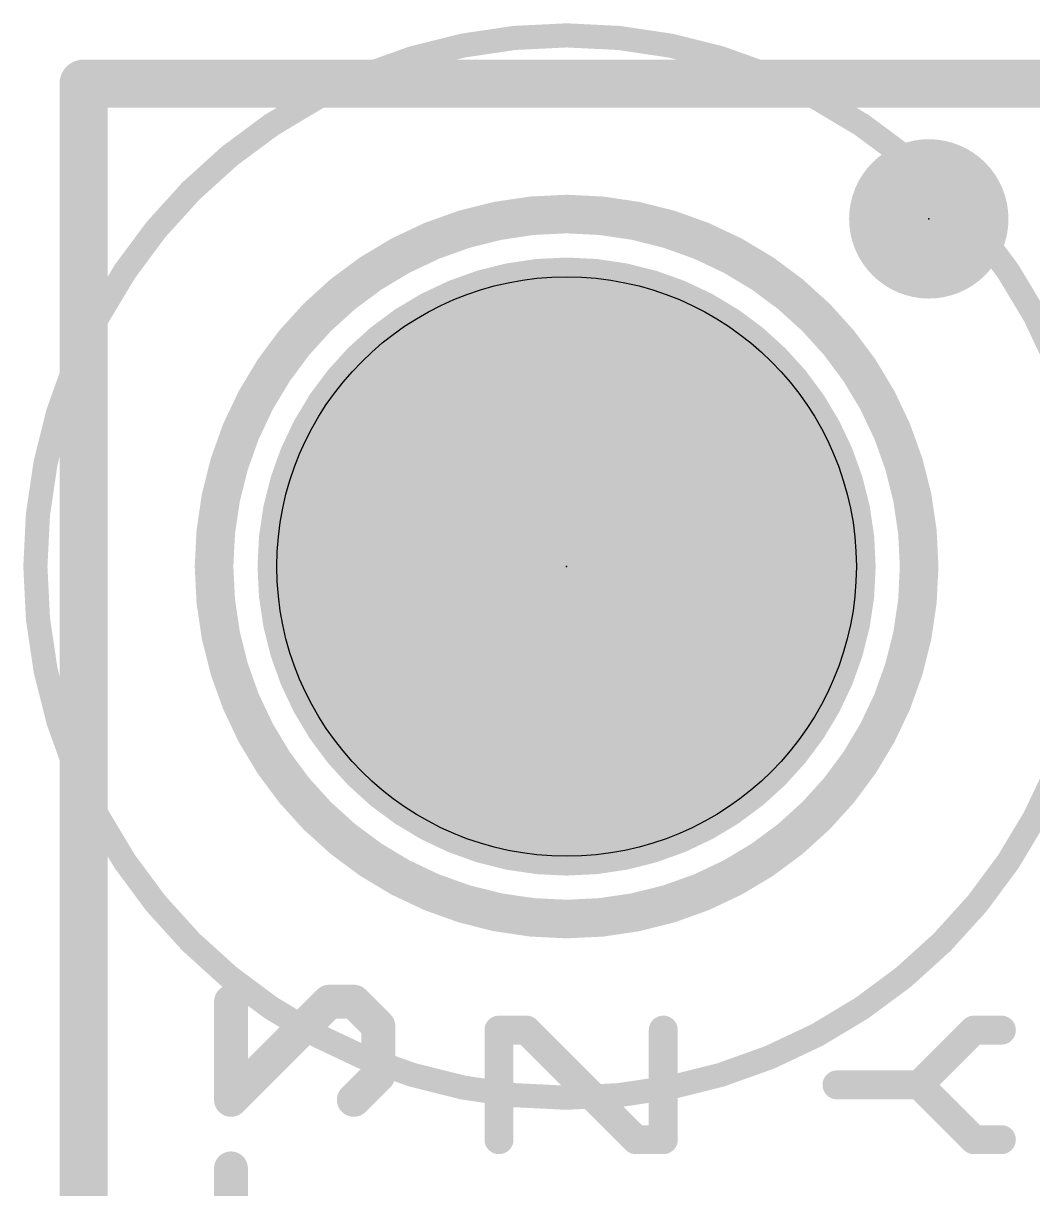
# Model space of a CAD drawing. Extents: x -34 to 73, y -15 to 16.
# Drawn here: x -0.32 to 4.99, y 9.43 to 15.56 of the extents above; entities that cross this region are included whole.
import ezdxf

# ---------------------------------------------------------------- set-up
doc = ezdxf.new("R2010")
doc.units = 0
for name, color, linetype in [('1', 12, 'CONTINUOUS'), ('16', 132, 'CONTINUOUS'), ('20', 53, 'CONTINUOUS'), ('21', 41, 'CONTINUOUS'), ('23', 53, 'CONTINUOUS'), ('29', 253, 'CONTINUOUS'), ('30', 253, 'CONTINUOUS'), ('39', 12, 'CONTINUOUS'), ('41', 12, 'CONTINUOUS'), ('42', 132, 'CONTINUOUS')]:
    doc.layers.add(name, color=color, linetype=linetype)

# ---------------------------------------------------------------- blocks, each defined once
blk = doc.blocks.new('PIE')
at = {"const_width": 0.5}
blk.add_lwpolyline([(0, -0.25, 1), (0, 0.25, 1), (0, -0.25)], format="xyb", dxfattribs=at)

msp = doc.modelspace()

# ---------------------------------------------------------------- linework, layer by layer
at = {"layer": '1', "const_width": 0.254}
for points in [[(25.4, 15.24), (0, 15.24)], [(0, 15.24), (0, 0)]]:
    msp.add_lwpolyline(points, dxfattribs=at)
at = {"layer": '1', "const_width": 0.127}
for points in [[(0, 15.3035, 1), (0, 15.1765)], [(0.0635, 15.24, 1), (-0.0635, 15.24)]]:
    msp.add_lwpolyline(points, format="xyb", dxfattribs=at)
at = {"layer": '16'}
for points, const_width in [([(25.4, 15.24), (0, 15.24)], 0.254), ([(0, 15.24), (0, 0)], 0.254), ([(0.7747, 10.4115), (0.7747, 9.8946)], 0.1778), ([(0.7747, 9.8946), (1.2915, 10.4115)], 0.1778), ([(1.2915, 10.4115), (1.4207, 10.4115)], 0.1778), ([(1.4207, 10.4115), (1.55, 10.2822)], 0.1778), ([(1.55, 10.2822), (1.55, 10.0238)], 0.1778), ([(1.55, 10.0238), (1.4207, 9.8946)], 0.1778), ([(0.7747, 9.0177), (0.7747, 9.5345)], 0.1778)]:
    msp.add_lwpolyline(points, dxfattribs=dict(at, const_width=const_width))
for points, const_width in [([(0, 15.3035, 1), (0, 15.1765)], 0.127), ([(0.0635, 15.24, 1), (-0.0635, 15.24)], 0.127), ([(0.8192, 10.4115, 1), (0.7303, 10.4115)], 0.0889), ([(1.2915, 10.4559, 1), (1.2915, 10.367)], 0.0889), ([(1.323, 10.38, 1), (1.2601, 10.4429)], 0.0889), ([(1.4522, 10.4429, 1), (1.3893, 10.38)], 0.0889), ([(1.4207, 10.367, 1), (1.4207, 10.4559)], 0.0889), ([(1.5944, 10.2822, 1), (1.5055, 10.2822)], 0.0889), ([(1.5185, 10.2508, 1), (1.5814, 10.3137)], 0.0889), ([(1.5055, 10.0238, 1), (1.5944, 10.0238)], 0.0889), ([(1.5814, 9.9924, 1), (1.5185, 10.0553)], 0.0889), ([(0.7433, 9.926, 1), (0.8061, 9.8632)], 0.0889), ([(0.7303, 9.8946, 1), (0.8192, 9.8946)], 0.0889), ([(1.3893, 9.926, 1), (1.4522, 9.8632)], 0.0889), ([(0.8192, 9.5345, 1), (0.7303, 9.5345)], 0.0889)]:
    msp.add_lwpolyline(points, format="xyb", dxfattribs=dict(at, const_width=const_width))
at = {"layer": '20', "const_width": 0.254}
for points in [[(25.4, 15.24), (0, 15.24)], [(0, 15.24), (0, 0)]]:
    msp.add_lwpolyline(points, dxfattribs=at)
at = {"layer": '20', "const_width": 0.127}
for points in [[(0, 15.3035, 1), (0, 15.1765)], [(0.0635, 15.24, 1), (-0.0635, 15.24)]]:
    msp.add_lwpolyline(points, format="xyb", dxfattribs=at)
at = {"layer": '20'}
msp.add_circle((2.54, 12.7), 1.524, dxfattribs=at)
at = {"layer": '21', "const_width": 0.1524}
for points in [[(2.3285, 10.2616), (2.1844, 10.2616)], [(2.1844, 10.2616), (2.1844, 9.6854)], [(2.9047, 9.6854), (2.3285, 10.2616)], [(3.0487, 10.2616), (3.0487, 9.6854)], [(4.6827, 10.2616), (4.3946, 9.9735)], [(4.8267, 10.2616), (4.6827, 10.2616)], [(4.3946, 9.9735), (3.9624, 9.9735)], [(4.3946, 9.9735), (4.6827, 9.6854)], [(3.0487, 9.6854), (2.9047, 9.6854)], [(4.6827, 9.6854), (4.8267, 9.6854)]]:
    msp.add_lwpolyline(points, dxfattribs=at)
at = {"layer": '21', "const_width": 0.0762}
for points in [[(2.1844, 10.2997, 1), (2.1844, 10.2235)], [(2.2225, 10.2616, 1), (2.1463, 10.2616)], [(2.3554, 10.2885, 1), (2.3015, 10.2347)], [(2.3285, 10.2235, 1), (2.3285, 10.2997)], [(3.0868, 10.2616, 1), (3.0106, 10.2616)], [(4.6827, 10.2997, 1), (4.6827, 10.2235)], [(4.7096, 10.2347, 1), (4.6557, 10.2885)], [(4.8267, 10.2235, 1), (4.8267, 10.2997)], [(3.9624, 10.0116, 1), (3.9624, 9.9354)], [(4.4215, 10.0004, 1), (4.3676, 9.9465)], [(4.3676, 10.0004, 1), (4.4215, 9.9465)], [(4.3946, 9.9354, 1), (4.3946, 10.0116)], [(2.9047, 9.7235, 1), (2.9047, 9.6473)], [(2.8777, 9.6584, 1), (2.9316, 9.7123)], [(3.0487, 9.6473, 1), (3.0487, 9.7235)], [(4.6827, 9.7235, 1), (4.6827, 9.6473)], [(4.6557, 9.6584, 1), (4.7096, 9.7123)], [(4.8267, 9.6473, 1), (4.8267, 9.7235)], [(2.1463, 9.6854, 1), (2.2225, 9.6854)], [(3.0106, 9.6854, 1), (3.0868, 9.6854)]]:
    msp.add_lwpolyline(points, format="xyb", dxfattribs=at)
at = {"layer": '23'}
for p in [(4.445, 14.5288), (2.54, 12.7)]:
    msp.add_point(p, dxfattribs=at)
at = {"layer": '29', "const_width": 1.6256}
msp.add_lwpolyline([(2.54, 11.8872, 1), (2.54, 13.5128, 1), (2.54, 11.8872)], format="xyb", dxfattribs=at)
at = {"layer": '30', "const_width": 1.6256}
msp.add_lwpolyline([(2.54, 11.8872, 1), (2.54, 13.5128, 1), (2.54, 11.8872)], format="xyb", dxfattribs=at)
at = {"layer": '39', "const_width": 0.127}
msp.add_lwpolyline([(2.54, 9.906, 1), (2.54, 15.494, 1), (2.54, 9.906)], format="xyb", dxfattribs=at)
at = {"layer": '41'}
for points, const_width in [([(4.3942, 12.7, 1), (0.6858, 12.7)], 0.2032), ([(0.6858, 12.7, 1), (4.3942, 12.7)], 0.2032), ([(0.7366, 12.7, 1), (0.635, 12.7)], 0.1016), ([(0.635, 12.7, 1), (0.7366, 12.7)], 0.1016), ([(4.445, 12.7, 1), (4.3434, 12.7)], 0.1016), ([(4.3434, 12.7, 1), (4.445, 12.7)], 0.1016)]:
    msp.add_lwpolyline(points, format="xyb", dxfattribs=dict(at, const_width=const_width))
at = {"layer": '42'}
for points, const_width in [([(4.3942, 12.7, 1), (0.6858, 12.7)], 0.2032), ([(0.6858, 12.7, 1), (4.3942, 12.7)], 0.2032), ([(0.7366, 12.7, 1), (0.635, 12.7)], 0.1016), ([(0.635, 12.7, 1), (0.7366, 12.7)], 0.1016), ([(4.445, 12.7, 1), (4.3434, 12.7)], 0.1016), ([(4.3434, 12.7, 1), (4.445, 12.7)], 0.1016)]:
    msp.add_lwpolyline(points, format="xyb", dxfattribs=dict(at, const_width=const_width))

# ---------------------------------------------------------------- block references
at = {"layer": '1', "xscale": 0.635, "yscale": 0.635}
msp.add_blockref('PIE', (4.445, 14.5288), dxfattribs=at)
at = {"layer": '29', "xscale": 0.8382, "yscale": 0.8382}
msp.add_blockref('PIE', (4.445, 14.5288), dxfattribs=at)

doc.saveas('drawing.dxf')
